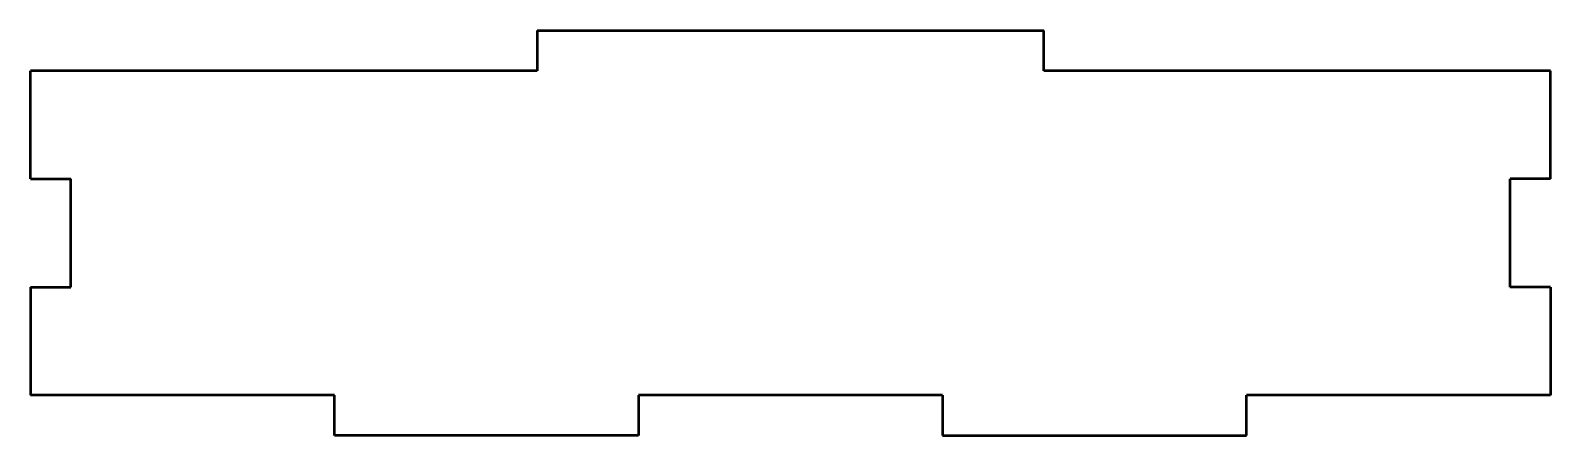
# Model space of a CAD drawing. Extents: x 33 to 258, y 78 to 138.
import ezdxf

# ---------------------------------------------------------------- set-up
doc = ezdxf.new("R2010")
doc.units = 0

msp = doc.modelspace()

# ---------------------------------------------------------------- linework, layer by layer
at = {"color": 7, "lineweight": 50}
for p, q in [((108.031296, 138.234558), (183.031296, 138.234558)), ((108.031296, 132.234558), (33.031296, 132.234558)), ((258.031311, 132.234558), (183.031296, 132.234558)), ((78.031296, 84.234558), (33.031296, 84.234558)), ((168.031296, 84.234558), (123.031296, 84.234558)), ((258.031311, 84.234558), (213.031296, 84.234558)), ((123.031296, 78.234558), (78.031296, 78.234558)), ((168.031296, 78.234558), (213.031296, 78.234558))]:
    msp.add_line(p, q, dxfattribs=at)
at = {"color": 7, "lineweight": 50, "ltscale": 0.15}
for p, q in [((108.031296, 138.234558), (108.031296, 132.234558)), ((183.031296, 132.234558), (183.031296, 138.234558)), ((33.031296, 116.234558), (39.031296, 116.234558)), ((258.031311, 116.234558), (252.031296, 116.234558)), ((33.031296, 100.234558), (39.031296, 100.234558)), ((258.031311, 100.234558), (252.031296, 100.234558)), ((78.031296, 78.234558), (78.031296, 84.234558)), ((123.031296, 84.234558), (123.031296, 78.234558)), ((168.031296, 84.234558), (168.031296, 78.234558)), ((213.031296, 78.234558), (213.031296, 84.234558))]:
    msp.add_line(p, q, dxfattribs=at)
at = {"color": 7, "lineweight": 50, "ltscale": 0.4}
for p, q in [((33.031296, 116.234558), (33.031296, 132.234558)), ((258.031311, 116.234558), (258.031311, 132.234558)), ((39.031296, 100.234558), (39.031296, 116.234558)), ((252.031296, 100.234558), (252.031296, 116.234558)), ((33.031296, 100.234558), (33.031296, 84.234558)), ((258.031311, 100.234558), (258.031311, 84.234558))]:
    msp.add_line(p, q, dxfattribs=at)

doc.saveas('drawing.dxf')
